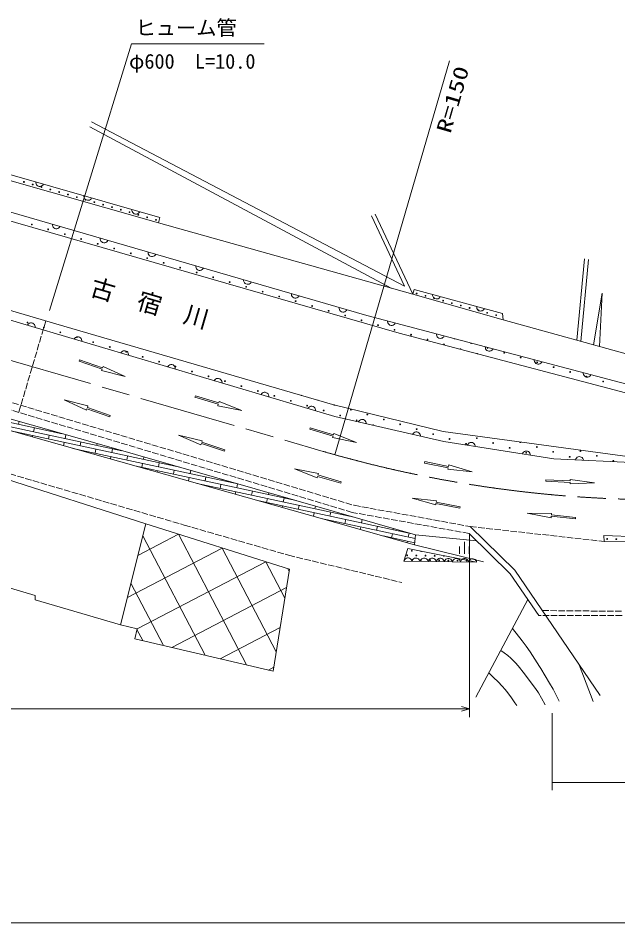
# Model space of a CAD drawing. Units: millimetres, scale not verified. Extents: x -71326 to 568674, y -102781 to 257219.
# Drawn here: x 171096 to 245200, y 82219 to 193937 of the extents above; entities that cross this region are included whole.
import ezdxf
from ezdxf.enums import TextEntityAlignment as Align

# ---------------------------------------------------------------- set-up
doc = ezdxf.new("R2010")
doc.units = ezdxf.units.MM
doc.header["$LTSCALE"] = 1000
doc.linetypes.add('CHAIN', pattern=[18.5, 12, -1.5, 3.5, -1.5])
doc.linetypes.add('USER1', pattern=[1, 0.8, -0.2])
for name, color, linetype, lineweight in [('M-BGD', 7, 'Continuous', 13), ('M-BMK-LINE', 2, 'CHAIN', 13), ('M-STR-HTXT', 7, 'Continuous', 13), ('M-TTL-BAND', 7, 'Continuous', 13)]:
    doc.layers.add(name, color=color, linetype=linetype, lineweight=lineweight)
doc.layers.add('M-BMK-HTXT', color=7, linetype='Continuous')
doc.styles.add('ＭＳ ゴシック', font='')
doc.styles.get('ＭＳ ゴシック').set_extended_font_data('MS Gothic')

# ---------------------------------------------------------------- blocks, each defined once
blk = doc.blocks.new('BUHIN2')
at = {"color": 7, "linetype": 'Continuous', "lineweight": 13}
blk.add_lwpolyline([(0, 500), (115, 460), (212, 400), (322, 305), (382, 195), (418, 78), (418, -78), (382, -195), (322, -305), (212, -402), (115, -462), (0, -500)], dxfattribs=at)
blk = doc.blocks.new('BUHIN3')
at = {"color": 7, "linetype": 'Continuous', "lineweight": 13}
blk.add_lwpolyline([(0, -500), (115, -462.5), (212.5, -402.5), (322.5, -305), (382.5, -195), (420, -77.5), (420, 77.5), (382.5, 195), (322.5, 305), (212.5, 402.5), (115, 460), (0, 500)], dxfattribs=at)
blk = doc.blocks.new('BUHIN12')
at = {"color": 7, "linetype": 'Continuous', "lineweight": 13}
blk.add_lwpolyline([(-288, -1000), (0, 0), (285, -1000)], dxfattribs=at)

msp = doc.modelspace()

# ---------------------------------------------------------------- linework, layer by layer
at = {"layer": 'M-BGD'}
for p, q in [((188441, 168643), (140594, 182299)), ((141092, 182930), (188607, 169307)), ((131529, 181192), (214193, 157206)), ((218836, 160829), (180184, 181122)), ((217180, 160604), (179965, 180509)), ((218189, 155044), (145999, 175829)), ((210248, 144739), (123651, 170444)), ((188607, 169307), (188441, 168643)), ((214758, 169507), (218836, 160829)), ((219844, 159859), (215210, 169719)), ((188441, 168643), (219844, 159859)), ((139035, 167001), (175752, 156185)), ((240142, 154157), (241052, 164194)), ((241550, 164149), (240632, 154022)), ((219844, 159859), (220048, 160431)), ((231043, 156671), (219844, 159859)), ((220048, 160431), (230962, 157447)), ((242192, 153591), (243258, 159959)), ((243258, 159959), (242907, 153394)), ((214193, 157206), (250455, 147645)), ((230962, 157447), (231043, 156671)), ((231043, 156671), (252516, 150739)), ((175752, 156185), (209940, 146239)), ((251154, 146334), (218189, 155044)), ((138824, 153291), (180558, 141488)), ((220071, 128915), (137336, 152222)), ((178640, 151571), (178699, 151741)), ((181473, 150585), (178640, 151571)), ((178699, 151741), (181532, 150755)), ((181532, 150755), (181592, 150925)), ((181592, 150925), (184336, 149685)), ((181414, 150415), (181473, 150585)), ((184336, 149685), (181414, 150415)), ((154858, 147286), (176547, 142622)), ((179538, 145537), (176803, 146800)), ((176803, 146800), (179719, 146045)), ((192951, 147115), (193003, 147287)), ((195825, 146253), (192951, 147115)), ((193003, 147287), (195877, 146425)), ((195877, 146425), (195928, 146597)), ((195928, 146597), (198724, 145477)), ((179598, 145706), (179538, 145537)), ((182423, 144697), (179598, 145706)), ((179719, 146045), (179659, 145876)), ((179659, 145876), (182484, 144867)), ((195773, 146080), (195825, 146253)), ((198724, 145477), (195773, 146080)), ((209940, 146239), (223608, 142890)), ((162528, 145125), (183917, 140526)), ((171148, 143783), (171222, 144128)), ((182484, 144867), (182423, 144697)), ((223689, 141645), (210248, 144739)), ((172998, 142874), (173103, 143363)), ((175059, 142942), (175079, 143037)), ((207136, 143178), (207187, 143351)), ((210009, 142316), (207136, 143178)), ((207187, 143351), (210061, 142489)), ((170198, 142964), (191090, 138472)), ((172857, 142215), (172893, 142385)), ((174848, 141964), (174954, 142453)), ((176909, 142033), (177008, 142492)), ((193686, 141232), (190920, 142423)), ((190920, 142423), (193855, 141745)), ((209957, 142144), (210009, 142316)), ((212908, 141540), (209957, 142144)), ((210061, 142489), (210113, 142661)), ((210113, 142661), (212908, 141540)), ((223608, 142890), (246677, 139755)), ((176714, 141129), (176804, 141544)), ((177868, 140804), (198264, 136418)), ((178759, 141124), (178864, 141612)), ((180558, 141488), (220214, 130133)), ((180819, 141192), (180864, 141400)), ((182670, 140283), (182775, 140771)), ((193742, 141403), (193686, 141232)), ((196593, 140469), (193742, 141403)), ((193855, 141745), (193798, 141574)), ((193798, 141574), (196649, 140640)), ((237295, 139527), (223689, 141645)), ((178643, 140585), (178654, 140635)), ((180609, 140214), (180714, 140703)), ((182501, 139499), (182565, 139794)), ((184520, 139373), (184625, 139862)), ((186580, 139442), (186645, 139745)), ((196649, 140640), (196593, 140469)), ((185538, 138643), (205437, 134364)), ((186370, 138464), (186475, 138953)), ((188430, 138532), (188536, 139021)), ((190491, 138601), (190500, 138641)), ((221293, 138998), (221329, 139175)), ((224235, 138410), (221293, 138998)), ((221329, 139175), (224270, 138586)), ((224270, 138586), (224306, 138763)), ((224306, 138763), (227195, 137910)), ((249948, 138892), (237295, 139527)), ((167683, 137640), (186882, 131479)), ((188288, 137868), (188325, 138044)), ((190281, 137623), (190386, 138112)), ((192341, 137692), (192427, 138089)), ((208043, 137182), (205239, 138283)), ((205239, 138283), (208195, 137701)), ((208195, 137701), (208144, 137528)), ((208144, 137528), (211024, 136687)), ((224200, 138233), (224235, 138410)), ((227195, 137910), (224200, 138233)), ((192145, 136782), (192236, 137203)), ((193208, 136482), (212610, 132310)), ((194191, 136782), (194296, 137271)), ((196041, 135873), (196147, 136362)), ((196252, 136851), (196281, 136986)), ((198102, 135941), (198207, 136430)), ((208094, 137355), (208043, 137182)), ((210974, 136514), (208094, 137355)), ((211024, 136687), (210974, 136514)), ((236298, 136762), (236307, 136942)), ((239294, 136612), (236298, 136762)), ((236307, 136942), (239303, 136792)), ((239285, 136432), (239294, 136612)), ((242295, 136552), (239285, 136432)), ((239303, 136792), (239312, 136972)), ((239312, 136972), (242295, 136552)), ((194074, 136238), (194086, 136293)), ((197932, 135152), (197997, 135453)), ((199952, 135032), (200057, 135521)), ((202013, 135100), (202062, 135330)), ((200878, 134321), (219783, 130256)), ((201802, 134123), (201907, 134612)), ((203863, 134191), (203968, 134680)), ((222692, 133822), (219797, 134652)), ((219797, 134652), (222794, 134352)), ((222794, 134352), (222760, 134175)), ((222760, 134175), (225707, 133610)), ((203719, 133521), (203758, 133702)), ((205713, 133282), (205818, 133771)), ((207773, 133350), (207843, 133675)), ((222726, 133998), (222692, 133822)), ((225673, 133433), (222726, 133998)), ((225707, 133610), (225673, 133433)), ((207576, 132435), (207668, 132861)), ((208549, 132161), (220159, 129664)), ((209505, 131891), (209518, 131952)), ((209624, 132441), (209729, 132930)), ((211474, 131532), (211579, 132021)), ((211684, 132509), (211697, 132572)), ((213534, 131600), (213624, 132020)), ((236938, 132244), (233981, 132820)), ((233981, 132820), (236993, 132781)), ((236956, 132423), (236938, 132244)), ((239940, 132116), (236956, 132423)), ((236993, 132781), (236975, 132602)), ((236975, 132602), (239959, 132295)), ((239959, 132295), (239940, 132116)), ((183745, 119023), (186882, 131479)), ((186882, 131479), (204636, 125888)), ((213363, 130804), (213429, 131111)), ((215384, 130691), (215489, 131180)), ((217445, 130759), (217479, 130916)), ((226952, 131158), (232448, 125752)), ((185902, 127585), (190929, 130204)), ((186515, 130020), (194198, 115275)), ((190929, 130204), (199332, 114077)), ((216219, 130000), (220100, 129165)), ((217235, 129782), (217340, 130270)), ((219295, 129850), (219400, 130339)), ((220214, 130133), (220071, 128915)), ((220214, 130133), (227768, 129374)), ((231909, 125300), (226822, 130305)), ((243480, 130041), (255027, 129660)), ((243517, 129316), (243480, 130041)), ((184594, 122393), (196325, 128506)), ((196325, 128506), (203000, 115694)), ((219150, 129174), (219190, 129361)), ((228598, 126801), (220071, 128915)), ((225631, 128676), (225631, 127776)), ((226231, 129272), (226231, 127772)), ((226831, 128676), (226831, 127776)), ((256631, 129116), (243517, 129316)), ((218763, 126870), (219262, 128439)), ((219262, 128439), (227746, 126763)), ((185796, 118509), (201720, 126807)), ((201720, 126807), (204062, 122312)), ((227746, 126763), (218763, 126870)), ((204636, 125888), (202618, 113310)), ((204418, 125957), (204593, 125621)), ((235421, 120165), (231909, 125300)), ((232448, 125752), (243011, 110305)), ((164705, 125122), (173204, 122662)), ((185045, 124184), (189063, 116473)), ((190087, 116234), (204273, 123626)), ((173204, 122662), (173204, 122106)), ((173204, 122106), (183745, 119023)), ((234066, 122146), (227632, 110075)), ((185799, 118526), (183745, 119023)), ((185536, 117296), (185799, 118526)), ((185782, 118443), (186496, 117072)), ((196066, 114839), (203483, 118704)), ((202618, 113310), (185536, 117296)), ((240421, 114093), (242129, 109542)), ((202044, 113444), (202693, 113782))]:
    msp.add_line(p, q, dxfattribs=at)
at = {"layer": 'M-BGD', "linetype": 'USER1'}
for p, q in [((129203, 158788), (212600, 133779)), ((212389, 132902), (128980, 157916)), ((171183, 145260), (174520, 156548)), ((112489, 154572), (191615, 131342)), ((212600, 133779), (226952, 131158)), ((226822, 130305), (212389, 132902)), ((191615, 131342), (204523, 127608)), ((226952, 131158), (243517, 129316)), ((204523, 127608), (218507, 124255)), ((245660, 120695), (235847, 120783)), ((245711, 120166), (235421, 120165))]:
    msp.add_line(p, q, dxfattribs=at)
at = {"layer": 'M-BGD'}
for points in [[(232163, 118575), (233384, 117032), (233868, 116372), (234341, 115693), (234932, 114803), (235512, 113894), (235665, 113648), (236221, 112745), (236764, 111823), (237186, 111063), (237946, 109580)], [(230723, 115873), (231158, 115570), (231589, 115245), (231635, 115207), (231928, 114952), (232215, 114676), (232544, 114327), (232859, 113964), (233650, 112964), (234601, 111709), (234999, 111169), (235381, 110618), (235779, 109960), (236197, 109124)], [(229237, 113086), (229835, 112538), (230425, 111970), (230911, 111457), (231254, 111057), (231582, 110644), (232037, 110026), (232484, 109386), (232693, 109081)]]:
    msp.add_lwpolyline(points, dxfattribs=at)
for centre in [(171818, 173705), (172905, 173393), (173993, 173081), (175081, 172769), (176168, 172457), (177256, 172146), (178343, 171834), (179431, 171522), (180518, 171210), (181606, 170898), (182693, 170586), (183781, 170275), (184869, 169963), (185956, 169651), (187044, 169339), (188131, 169027), (172786, 168440), (174823, 167849), (176860, 167257), (178898, 166666), (180935, 166075), (182972, 165484), (185010, 164893), (187047, 164302), (189084, 163711), (191121, 163119), (193159, 162528), (195196, 161937), (197233, 161346), (199271, 160755), (201308, 160164), (220329, 159940), (203345, 159573), (205383, 158981), (221420, 159642), (222511, 159343), (223603, 159045), (224694, 158746), (207420, 158390), (209457, 157799), (225785, 158448), (226877, 158150), (227968, 157851), (229059, 157553), (211494, 157208), (213532, 156617), (230151, 157255), (172248, 156342), (174282, 155739), (215569, 156026), (217606, 155435), (176315, 155135), (178349, 154531), (219644, 154843), (221681, 154252), (180383, 153928), (182416, 153324), (223718, 153661), (229107, 153202), (184450, 152720), (186484, 152117), (231144, 152611), (233181, 152020), (188517, 151513), (190551, 150909), (235219, 151428), (237256, 150837), (192584, 150306), (194618, 149702), (239293, 150246), (241331, 149655), (196652, 149098), (243368, 149064), (198685, 148495), (200719, 147891), (202753, 147288), (204786, 146684), (206820, 146080), (208853, 145477), (212206, 145588), (210887, 144873), (212921, 144269), (214239, 144984), (216273, 144381), (218307, 143777), (220340, 143173), (222374, 142570), (224407, 141966), (227760, 142077), (226441, 141362), (229793, 141474), (231827, 140870), (235179, 140981), (233860, 140266), (237213, 140378), (239246, 139774), (240565, 140489), (242599, 139885), (244632, 139282), (243867, 129628), (244997, 129591), (219171, 127597), (219744, 128156), (220302, 127583), (221434, 127570), (222565, 127556), (219730, 127024), (220861, 127011), (221993, 126997), (223124, 126984), (224255, 126970), (225387, 126957), (226518, 126944)]:
    msp.add_circle(centre, 50, dxfattribs=at)
for centre, start, end in [((225032, 154384), 209.87223, 300.58555), ((225755, 153070), 316.07247, 194.32512), ((227070, 153793), 145.29302, 5.16476), ((227793, 152479), 17.51868, 132.87892), ((206105, 147399), 220.94199, 286.61766), ((208138, 146795), 201.28422, 306.27543), ((210172, 146192), 176.31865, 336.14073), ((214954, 143666), 335.41655, 178.65864), ((233146, 141585), 162.37649, 2.14756), ((220875, 128142), 194.37795, 323.28012), ((223696, 127543), 145.54131, 12.11676)]:
    msp.add_arc(centre, 50, start, end, dxfattribs=at)
at = {"layer": 'M-BMK-LINE', "linetype": 'Continuous'}
msp.add_line((210233, 140014), (224389, 188666), dxfattribs=at)
at = {"layer": 'M-BMK-LINE'}
msp.add_line((132988, 162489), (208781, 140436), dxfattribs=at)
msp.add_arc((250687, 284464), 150000, 253.7771, 269.63507, dxfattribs=at)
at = {"layer": 'M-STR-HTXT'}
for p, q in [((174985, 157843), (185104, 190774)), ((185104, 190774), (201481, 190774)), ((226870, 107635), (226870, 130258)), ((70456, 108635), (226870, 108635)), ((237065, 98624), (237065, 108095)), ((237065, 99560), (298133, 99560))]:
    msp.add_line(p, q, dxfattribs=at)
at = {"layer": 'M-TTL-BAND'}
msp.add_line((-71326, 82219), (467674, 82219), dxfattribs=at)

# ---------------------------------------------------------------- block references
at = {"layer": 'M-BGD'}
for p, rotation in [((173759, 173564), 254.0017), ((179698, 171861), 254.0017), ((185637, 170159), 254.0017), ((175813, 168342), 253.81931), ((181718, 166629), 253.81931), ((187622, 164916), 253.81931), ((193527, 163202), 253.81931), ((199431, 161489), 253.81931), ((205336, 159776), 253.81931), ((222777, 159685), 254.70857), ((211240, 158063), 253.81931), ((228233, 158193), 254.70857), ((172722, 155877), 73.46735), ((217215, 156409), 255.2289), ((178496, 154164), 73.46735), ((223258, 154816), 255.2289), ((229302, 153222), 255.2289), ((184269, 152450), 73.46735), ((190042, 150736), 73.46735), ((235346, 151629), 255.2289), ((241389, 150035), 255.2289), ((195815, 149023), 73.46735), ((201588, 147309), 73.46735), ((207361, 145595), 73.46735), ((213608, 143965), 77.03766), ((220328, 142418), 77.03766), ((227090, 141115), 81.15335), ((233893, 140057), 81.15335), ((240458, 139368), 87.12564)]:
    msp.add_blockref('BUHIN2', p, dxfattribs=dict(at, rotation=rotation))
at = {"layer": 'M-BGD', "xscale": 0.9982652, "yscale": 0.9982652, "rotation": 89.31794}
for p in [(219262, 126864), (220260, 126852), (221258, 126840), (222256, 126829), (223254, 126817), (224253, 126805), (225251, 126793), (226249, 126781), (227247, 126769)]:
    msp.add_blockref('BUHIN3', p, dxfattribs=at)
at = {"layer": 'M-STR-HTXT', "rotation": 270}
msp.add_blockref('BUHIN12', (226870, 108635), dxfattribs=at)

# ---------------------------------------------------------------- texts
at = {"layer": 'M-BGD', "style": 'ＭＳ ゴシック', "width": 1.35}
msp.add_text('R=150', height=1833, rotation=73.8, dxfattribs=at).set_placement((225031, 179443), align=Align.BOTTOM_LEFT)
at = {"layer": 'M-BMK-HTXT', "style": 'ＭＳ ゴシック'}
msp.add_text('古\u3000宿\u3000川', height=2199, rotation=343.8, dxfattribs=at).set_placement((179663, 159137), align=Align.BOTTOM_LEFT)
at = {"layer": 'M-STR-HTXT', "style": 'ＭＳ ゴシック'}
for s, p in [('ヒューム管', (185604, 191274)), ('φ600\u3000L=10.0', (184805, 187133))]:
    msp.add_text(s, height=1833, dxfattribs=at).set_placement(p, align=Align.BOTTOM_LEFT)

doc.saveas('drawing.dxf')
